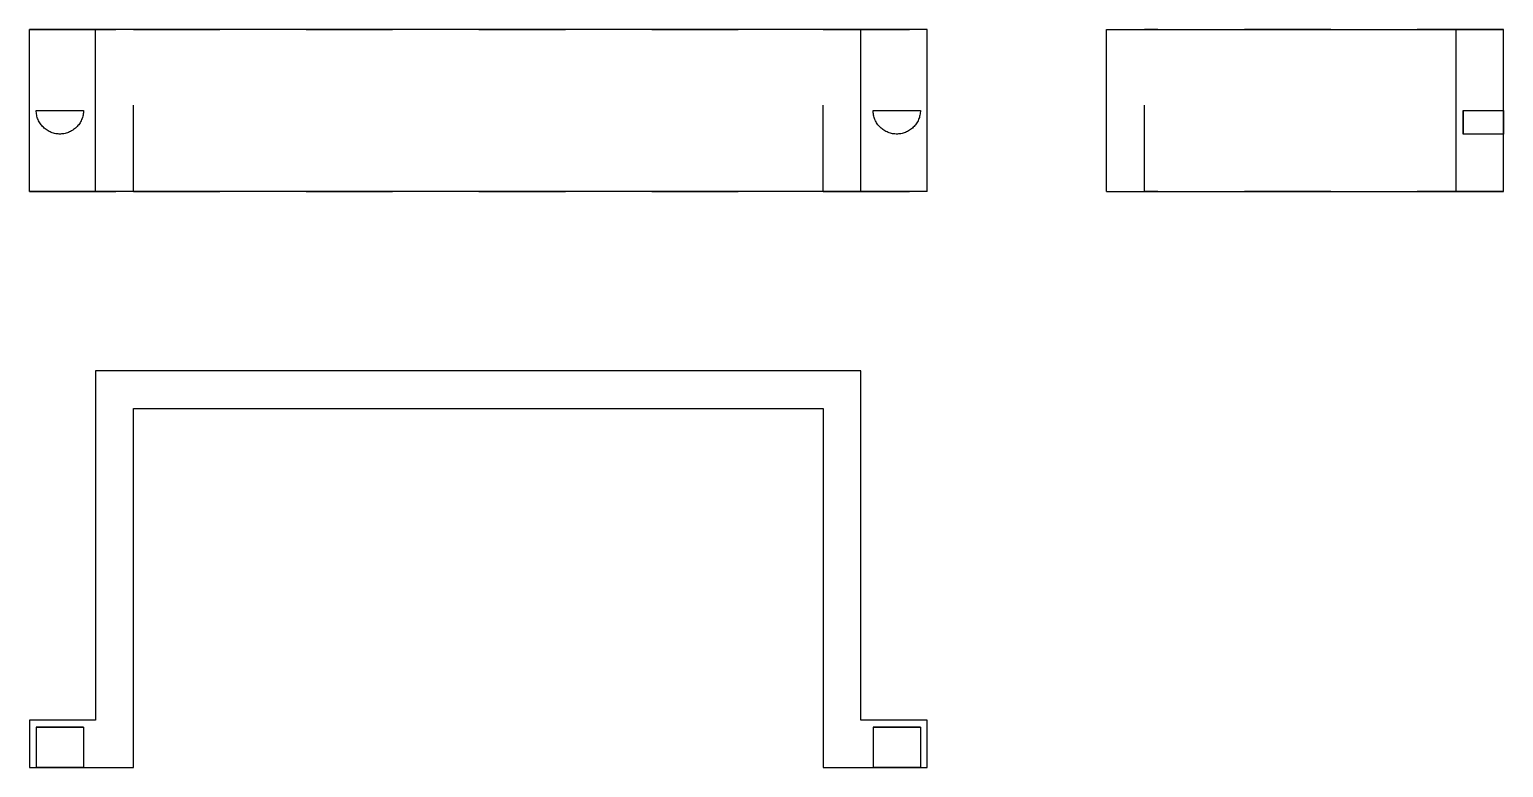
# Model space of a CAD drawing. Extents: x 0 to 1.71, y 0 to 0.85.
import ezdxf

# ---------------------------------------------------------------- set-up
doc = ezdxf.new("R2010")
doc.units = 0
doc.linetypes.add('HIDDEN', pattern=[0.051953, 0.034653, -0.0173])
for name, color, linetype in [('FRONT', 7, 'CONTINUOUS'), ('FRONT_HID', 7, 'HIDDEN'), ('LEFT', 7, 'CONTINUOUS'), ('LEFT_HID', 7, 'HIDDEN'), ('TOP', 7, 'CONTINUOUS'), ('TOP_HID', 7, 'HIDDEN')]:
    doc.layers.add(name, color=color, linetype=linetype)

msp = doc.modelspace()

# ---------------------------------------------------------------- linework, layer by layer
at = {"layer": 'FRONT'}
for p, q in [((0, 0.667188), (0, 0.854688)), ((0.076563, 0.854688), (0, 0.854688)), ((0.9625, 0.854688), (0.076562, 0.854688)), ((0.076563, 0.667188), (0.076563, 0.854688)), ((1.039062, 0.854688), (0.9625, 0.854688)), ((0.9625, 0.667188), (0.9625, 0.854688)), ((1.039062, 0.667188), (1.039062, 0.854688)), ((0.076563, 0.667188), (0, 0.667188)), ((0.9625, 0.667188), (0.076562, 0.667188)), ((1.039062, 0.667188), (0.9625, 0.667188))]:
    msp.add_line(p, q, dxfattribs=at)
at = {"layer": 'FRONT_HID', "linetype": 'HIDDEN'}
for p, q in [((0, 0.854688), (0.120312, 0.854688)), ((0.120312, 0.667188), (0.120312, 0.854688)), ((0.120312, 0.854688), (0.91875, 0.854688)), ((0.120312, 0.667188), (0.120312, 0.854688)), ((0.91875, 0.854688), (1.039062, 0.854688)), ((0.91875, 0.667188), (0.91875, 0.854688)), ((0.91875, 0.667188), (0.91875, 0.854688)), ((0.007846, 0.759575), (0.007812, 0.760938)), ((0.007812, 0.760938), (0.0625, 0.760938)), ((0.007846, 0.759575), (0.007812, 0.760938)), ((0.007812, 0.760938), (0.0625, 0.760938)), ((0.007948, 0.758215), (0.007846, 0.759575)), ((0.007948, 0.758215), (0.007846, 0.759575)), ((0.008118, 0.756862), (0.007948, 0.758215)), ((0.008118, 0.756862), (0.007948, 0.758215)), ((0.008355, 0.755519), (0.008118, 0.756862)), ((0.008355, 0.755519), (0.008118, 0.756862)), ((0.008658, 0.75419), (0.008355, 0.755519)), ((0.008658, 0.75419), (0.008355, 0.755519)), ((0.009027, 0.752878), (0.008658, 0.75419)), ((0.009027, 0.752878), (0.008658, 0.75419)), ((0.009462, 0.751585), (0.009027, 0.752878)), ((0.009462, 0.751585), (0.009027, 0.752878)), ((0.00996, 0.750316), (0.009462, 0.751585)), ((0.00996, 0.750316), (0.009462, 0.751585)), ((0.060851, 0.751585), (0.060353, 0.750316)), ((0.060851, 0.751585), (0.060353, 0.750316)), ((0.061285, 0.752878), (0.060851, 0.751585)), ((0.061285, 0.752878), (0.060851, 0.751585)), ((0.061654, 0.75419), (0.061285, 0.752878)), ((0.061654, 0.75419), (0.061285, 0.752878)), ((0.061958, 0.755519), (0.061654, 0.75419)), ((0.061958, 0.755519), (0.061654, 0.75419)), ((0.062195, 0.756862), (0.061958, 0.755519)), ((0.062195, 0.756862), (0.061958, 0.755519)), ((0.062364, 0.758215), (0.062195, 0.756862)), ((0.062364, 0.758215), (0.062195, 0.756862)), ((0.062466, 0.759575), (0.062364, 0.758215)), ((0.062466, 0.759575), (0.062364, 0.758215)), ((0.0625, 0.760938), (0.062466, 0.759575)), ((0.0625, 0.760938), (0.062466, 0.759575)), ((0.976596, 0.759575), (0.976562, 0.760938)), ((0.976562, 0.760938), (1.03125, 0.760938)), ((0.976596, 0.759575), (0.976562, 0.760938)), ((0.976562, 0.760938), (1.03125, 0.760938)), ((0.976698, 0.758215), (0.976596, 0.759575)), ((0.976698, 0.758215), (0.976596, 0.759575)), ((0.976868, 0.756862), (0.976698, 0.758215)), ((0.976868, 0.756862), (0.976698, 0.758215)), ((0.977105, 0.755519), (0.976868, 0.756862)), ((0.977105, 0.755519), (0.976868, 0.756862)), ((0.977408, 0.75419), (0.977105, 0.755519)), ((0.977408, 0.75419), (0.977105, 0.755519)), ((0.977777, 0.752878), (0.977408, 0.75419)), ((0.977777, 0.752878), (0.977408, 0.75419)), ((0.978212, 0.751585), (0.977777, 0.752878)), ((0.978212, 0.751585), (0.977777, 0.752878)), ((0.97871, 0.750316), (0.978212, 0.751585)), ((0.97871, 0.750316), (0.978212, 0.751585)), ((1.029601, 0.751585), (1.029103, 0.750316)), ((1.029601, 0.751585), (1.029103, 0.750316)), ((1.030035, 0.752878), (1.029601, 0.751585)), ((1.030035, 0.752878), (1.029601, 0.751585)), ((1.030404, 0.75419), (1.030035, 0.752878)), ((1.030404, 0.75419), (1.030035, 0.752878)), ((1.030708, 0.755519), (1.030404, 0.75419)), ((1.030708, 0.755519), (1.030404, 0.75419)), ((1.030945, 0.756862), (1.030708, 0.755519)), ((1.030945, 0.756862), (1.030708, 0.755519)), ((1.031114, 0.758215), (1.030945, 0.756862)), ((1.031114, 0.758215), (1.030945, 0.756862)), ((1.031216, 0.759575), (1.031114, 0.758215)), ((1.031216, 0.759575), (1.031114, 0.758215)), ((1.03125, 0.760938), (1.031216, 0.759575)), ((1.03125, 0.760938), (1.031216, 0.759575)), ((0.01052, 0.749073), (0.00996, 0.750316)), ((0.01052, 0.749073), (0.00996, 0.750316)), ((0.011142, 0.74786), (0.01052, 0.749073)), ((0.011142, 0.74786), (0.01052, 0.749073)), ((0.011824, 0.74668), (0.011142, 0.74786)), ((0.011824, 0.74668), (0.011142, 0.74786)), ((0.012564, 0.745534), (0.011824, 0.74668)), ((0.012564, 0.745534), (0.011824, 0.74668)), ((0.01336, 0.744427), (0.012564, 0.745534)), ((0.01336, 0.744427), (0.012564, 0.745534)), ((0.01421, 0.743361), (0.01336, 0.744427)), ((0.01421, 0.743361), (0.01336, 0.744427)), ((0.015112, 0.742339), (0.01421, 0.743361)), ((0.015112, 0.742339), (0.01421, 0.743361)), ((0.016064, 0.741363), (0.015112, 0.742339)), ((0.016064, 0.741363), (0.015112, 0.742339)), ((0.017063, 0.740436), (0.016064, 0.741363)), ((0.017063, 0.740436), (0.016064, 0.741363)), ((0.018108, 0.739559), (0.017063, 0.740436)), ((0.018108, 0.739559), (0.017063, 0.740436)), ((0.019195, 0.738736), (0.018108, 0.739559)), ((0.019195, 0.738736), (0.018108, 0.739559)), ((0.020321, 0.737968), (0.019195, 0.738736)), ((0.020321, 0.737968), (0.019195, 0.738736)), ((0.021484, 0.737257), (0.020321, 0.737968)), ((0.021484, 0.737257), (0.020321, 0.737968)), ((0.022682, 0.736605), (0.021484, 0.737257)), ((0.022682, 0.736605), (0.021484, 0.737257)), ((0.02391, 0.736014), (0.022682, 0.736605)), ((0.02391, 0.736014), (0.022682, 0.736605)), ((0.025166, 0.735484), (0.02391, 0.736014)), ((0.025166, 0.735484), (0.02391, 0.736014)), ((0.026448, 0.735018), (0.025166, 0.735484)), ((0.026448, 0.735018), (0.025166, 0.735484)), ((0.02775, 0.734616), (0.026448, 0.735018)), ((0.02775, 0.734616), (0.026448, 0.735018)), ((0.029072, 0.734279), (0.02775, 0.734616)), ((0.029072, 0.734279), (0.02775, 0.734616)), ((0.030408, 0.734009), (0.029072, 0.734279)), ((0.030408, 0.734009), (0.029072, 0.734279)), ((0.031756, 0.733806), (0.030408, 0.734009)), ((0.031756, 0.733806), (0.030408, 0.734009)), ((0.033113, 0.73367), (0.031756, 0.733806)), ((0.033113, 0.73367), (0.031756, 0.733806)), ((0.038556, 0.733806), (0.0372, 0.73367)), ((0.038556, 0.733806), (0.0372, 0.73367)), ((0.039904, 0.734009), (0.038556, 0.733806)), ((0.039904, 0.734009), (0.038556, 0.733806)), ((0.041241, 0.734279), (0.039904, 0.734009)), ((0.041241, 0.734279), (0.039904, 0.734009)), ((0.042562, 0.734616), (0.041241, 0.734279)), ((0.042562, 0.734616), (0.041241, 0.734279)), ((0.043865, 0.735018), (0.042562, 0.734616)), ((0.043865, 0.735018), (0.042562, 0.734616)), ((0.045146, 0.735484), (0.043865, 0.735018)), ((0.045146, 0.735484), (0.043865, 0.735018)), ((0.046402, 0.736014), (0.045146, 0.735484)), ((0.046402, 0.736014), (0.045146, 0.735484)), ((0.047631, 0.736605), (0.046402, 0.736014)), ((0.047631, 0.736605), (0.046402, 0.736014)), ((0.048828, 0.737257), (0.047631, 0.736605)), ((0.048828, 0.737257), (0.047631, 0.736605)), ((0.049991, 0.737968), (0.048828, 0.737257)), ((0.049991, 0.737968), (0.048828, 0.737257)), ((0.051118, 0.738736), (0.049991, 0.737968)), ((0.051118, 0.738736), (0.049991, 0.737968)), ((0.052205, 0.739559), (0.051118, 0.738736)), ((0.052205, 0.739559), (0.051118, 0.738736)), ((0.053249, 0.740436), (0.052205, 0.739559)), ((0.053249, 0.740436), (0.052205, 0.739559)), ((0.054249, 0.741363), (0.053249, 0.740436)), ((0.054249, 0.741363), (0.053249, 0.740436)), ((0.055201, 0.742339), (0.054249, 0.741363)), ((0.055201, 0.742339), (0.054249, 0.741363)), ((0.056103, 0.743361), (0.055201, 0.742339)), ((0.056103, 0.743361), (0.055201, 0.742339)), ((0.056953, 0.744427), (0.056103, 0.743361)), ((0.056953, 0.744427), (0.056103, 0.743361)), ((0.057749, 0.745534), (0.056953, 0.744427)), ((0.057749, 0.745534), (0.056953, 0.744427)), ((0.058488, 0.74668), (0.057749, 0.745534)), ((0.058488, 0.74668), (0.057749, 0.745534)), ((0.05917, 0.74786), (0.058488, 0.74668)), ((0.05917, 0.74786), (0.058488, 0.74668)), ((0.059792, 0.749073), (0.05917, 0.74786)), ((0.059792, 0.749073), (0.05917, 0.74786)), ((0.060353, 0.750316), (0.059792, 0.749073)), ((0.060353, 0.750316), (0.059792, 0.749073)), ((0.97927, 0.749073), (0.97871, 0.750316)), ((0.97927, 0.749073), (0.97871, 0.750316)), ((0.979892, 0.74786), (0.97927, 0.749073)), ((0.979892, 0.74786), (0.97927, 0.749073)), ((0.980574, 0.74668), (0.979892, 0.74786)), ((0.980574, 0.74668), (0.979892, 0.74786)), ((0.981314, 0.745534), (0.980574, 0.74668)), ((0.981314, 0.745534), (0.980574, 0.74668)), ((0.98211, 0.744427), (0.981314, 0.745534)), ((0.98211, 0.744427), (0.981314, 0.745534)), ((0.98296, 0.743361), (0.98211, 0.744427)), ((0.98296, 0.743361), (0.98211, 0.744427)), ((0.983862, 0.742339), (0.98296, 0.743361)), ((0.983862, 0.742339), (0.98296, 0.743361)), ((0.984814, 0.741363), (0.983862, 0.742339)), ((0.984814, 0.741363), (0.983862, 0.742339)), ((0.985813, 0.740436), (0.984814, 0.741363)), ((0.985813, 0.740436), (0.984814, 0.741363)), ((0.986858, 0.739559), (0.985813, 0.740436)), ((0.986858, 0.739559), (0.985813, 0.740436)), ((0.987945, 0.738736), (0.986858, 0.739559)), ((0.987945, 0.738736), (0.986858, 0.739559)), ((0.989071, 0.737968), (0.987945, 0.738736)), ((0.989071, 0.737968), (0.987945, 0.738736)), ((0.990234, 0.737257), (0.989071, 0.737968)), ((0.990234, 0.737257), (0.989071, 0.737968)), ((0.991432, 0.736605), (0.990234, 0.737257)), ((0.991432, 0.736605), (0.990234, 0.737257)), ((0.99266, 0.736014), (0.991432, 0.736605)), ((0.99266, 0.736014), (0.991432, 0.736605)), ((0.993916, 0.735484), (0.99266, 0.736014)), ((0.993916, 0.735484), (0.99266, 0.736014)), ((0.995198, 0.735018), (0.993916, 0.735484)), ((0.995198, 0.735018), (0.993916, 0.735484)), ((0.9965, 0.734616), (0.995198, 0.735018)), ((0.9965, 0.734616), (0.995198, 0.735018)), ((0.997822, 0.734279), (0.9965, 0.734616)), ((0.997822, 0.734279), (0.9965, 0.734616)), ((0.999158, 0.734009), (0.997822, 0.734279)), ((0.999158, 0.734009), (0.997822, 0.734279)), ((1.000506, 0.733806), (0.999158, 0.734009)), ((1.000506, 0.733806), (0.999158, 0.734009)), ((1.001863, 0.73367), (1.000506, 0.733806)), ((1.001863, 0.73367), (1.000506, 0.733806)), ((1.007306, 0.733806), (1.00595, 0.73367)), ((1.007306, 0.733806), (1.00595, 0.73367)), ((1.008654, 0.734009), (1.007306, 0.733806)), ((1.008654, 0.734009), (1.007306, 0.733806)), ((1.009991, 0.734279), (1.008654, 0.734009)), ((1.009991, 0.734279), (1.008654, 0.734009)), ((1.011312, 0.734616), (1.009991, 0.734279)), ((1.011312, 0.734616), (1.009991, 0.734279)), ((1.012615, 0.735018), (1.011312, 0.734616)), ((1.012615, 0.735018), (1.011312, 0.734616)), ((1.013896, 0.735484), (1.012615, 0.735018)), ((1.013896, 0.735484), (1.012615, 0.735018)), ((1.015152, 0.736014), (1.013896, 0.735484)), ((1.015152, 0.736014), (1.013896, 0.735484)), ((1.016381, 0.736605), (1.015152, 0.736014)), ((1.016381, 0.736605), (1.015152, 0.736014)), ((1.017578, 0.737257), (1.016381, 0.736605)), ((1.017578, 0.737257), (1.016381, 0.736605)), ((1.018741, 0.737968), (1.017578, 0.737257)), ((1.018741, 0.737968), (1.017578, 0.737257)), ((1.019868, 0.738736), (1.018741, 0.737968)), ((1.019868, 0.738736), (1.018741, 0.737968)), ((1.020955, 0.739559), (1.019868, 0.738736)), ((1.020955, 0.739559), (1.019868, 0.738736)), ((1.021999, 0.740436), (1.020955, 0.739559)), ((1.021999, 0.740436), (1.020955, 0.739559)), ((1.022999, 0.741363), (1.021999, 0.740436)), ((1.022999, 0.741363), (1.021999, 0.740436)), ((1.023951, 0.742339), (1.022999, 0.741363)), ((1.023951, 0.742339), (1.022999, 0.741363)), ((1.024853, 0.743361), (1.023951, 0.742339)), ((1.024853, 0.743361), (1.023951, 0.742339)), ((1.025703, 0.744427), (1.024853, 0.743361)), ((1.025703, 0.744427), (1.024853, 0.743361)), ((1.026499, 0.745534), (1.025703, 0.744427)), ((1.026499, 0.745534), (1.025703, 0.744427)), ((1.027238, 0.74668), (1.026499, 0.745534)), ((1.027238, 0.74668), (1.026499, 0.745534)), ((1.02792, 0.74786), (1.027238, 0.74668)), ((1.02792, 0.74786), (1.027238, 0.74668)), ((1.028542, 0.749073), (1.02792, 0.74786)), ((1.028542, 0.749073), (1.02792, 0.74786)), ((1.029103, 0.750316), (1.028542, 0.749073)), ((1.029103, 0.750316), (1.028542, 0.749073)), ((0.034475, 0.733602), (0.033113, 0.73367)), ((0.034475, 0.733602), (0.033113, 0.73367)), ((0.035838, 0.733602), (0.034475, 0.733602)), ((0.035838, 0.733602), (0.034475, 0.733602)), ((0.0372, 0.73367), (0.035838, 0.733602)), ((0.0372, 0.73367), (0.035838, 0.733602)), ((1.003225, 0.733602), (1.001863, 0.73367)), ((1.003225, 0.733602), (1.001863, 0.73367)), ((1.004588, 0.733602), (1.003225, 0.733602)), ((1.004588, 0.733602), (1.003225, 0.733602)), ((1.00595, 0.73367), (1.004588, 0.733602)), ((1.00595, 0.73367), (1.004588, 0.733602)), ((0, 0.667188), (0.120312, 0.667188)), ((0.120312, 0.667188), (0.91875, 0.667188)), ((0.91875, 0.667188), (1.039062, 0.667188))]:
    msp.add_line(p, q, dxfattribs=at)
at = {"layer": 'LEFT'}
for p, q in [((1.246875, 0.854688), (1.651562, 0.854688)), ((1.246875, 0.667188), (1.246875, 0.854688)), ((1.651562, 0.667188), (1.651562, 0.854688)), ((1.651562, 0.854688), (1.70625, 0.854688)), ((1.70625, 0.667188), (1.70625, 0.854688)), ((1.246875, 0.667188), (1.651562, 0.667188)), ((1.651562, 0.667188), (1.70625, 0.667188))]:
    msp.add_line(p, q, dxfattribs=at)
at = {"layer": 'LEFT_HID', "linetype": 'HIDDEN'}
for p, q in [((1.70625, 0.854688), (1.290625, 0.854688)), ((1.290625, 0.854688), (1.70625, 0.854688)), ((1.290625, 0.667188), (1.290625, 0.854688)), ((1.290625, 0.667188), (1.290625, 0.854688)), ((1.659375, 0.760938), (1.659375, 0.733594)), ((1.659375, 0.733594), (1.659375, 0.760938)), ((1.659375, 0.760938), (1.70625, 0.760938)), ((1.659375, 0.760938), (1.70625, 0.760938)), ((1.659375, 0.760938), (1.659375, 0.733594)), ((1.659375, 0.733594), (1.659375, 0.760938)), ((1.659375, 0.760938), (1.70625, 0.760938)), ((1.659375, 0.760938), (1.70625, 0.760938)), ((1.70625, 0.760938), (1.70625, 0.733594)), ((1.70625, 0.733594), (1.70625, 0.760938)), ((1.70625, 0.760938), (1.70625, 0.733594)), ((1.70625, 0.733594), (1.70625, 0.760938)), ((1.70625, 0.733594), (1.659375, 0.733594)), ((1.70625, 0.733594), (1.659375, 0.733594)), ((1.70625, 0.667188), (1.290625, 0.667188)), ((1.290625, 0.667188), (1.70625, 0.667188))]:
    msp.add_line(p, q, dxfattribs=at)
at = {"layer": 'TOP'}
for p, q in [((0.9625, 0.459375), (0.076562, 0.459375)), ((0.076563, 0.459375), (0.076563, 0.054688)), ((0.9625, 0.054688), (0.9625, 0.459375)), ((0.120312, 0), (0.120312, 0.415625)), ((0.120312, 0.415625), (0.91875, 0.415625)), ((0.91875, 0.415625), (0.91875, 0)), ((0, 0.054688), (0, 0)), ((0.076563, 0.054688), (0, 0.054688)), ((1.039062, 0.054688), (0.9625, 0.054688)), ((1.039062, 0), (1.039062, 0.054688)), ((0, 0), (0.120312, 0)), ((0.91875, 0), (1.039062, 0))]:
    msp.add_line(p, q, dxfattribs=at)
at = {"layer": 'TOP_HID', "linetype": 'HIDDEN'}
for p, q in [((0.0625, 0.046875), (0.007812, 0.046875)), ((0.007812, 0.046875), (0.007812, 0)), ((0.007812, 0.046875), (0.0625, 0.046875)), ((0.0625, 0.046875), (0.0625, 0)), ((1.03125, 0.046875), (0.976562, 0.046875)), ((0.976562, 0.046875), (0.976562, 0)), ((0.976562, 0.046875), (1.03125, 0.046875)), ((1.03125, 0.046875), (1.03125, 0)), ((0.0625, 0), (0.007812, 0)), ((0.007812, 0), (0.0625, 0)), ((1.03125, 0), (0.976562, 0)), ((0.976562, 0), (1.03125, 0))]:
    msp.add_line(p, q, dxfattribs=at)

doc.saveas('drawing.dxf')
